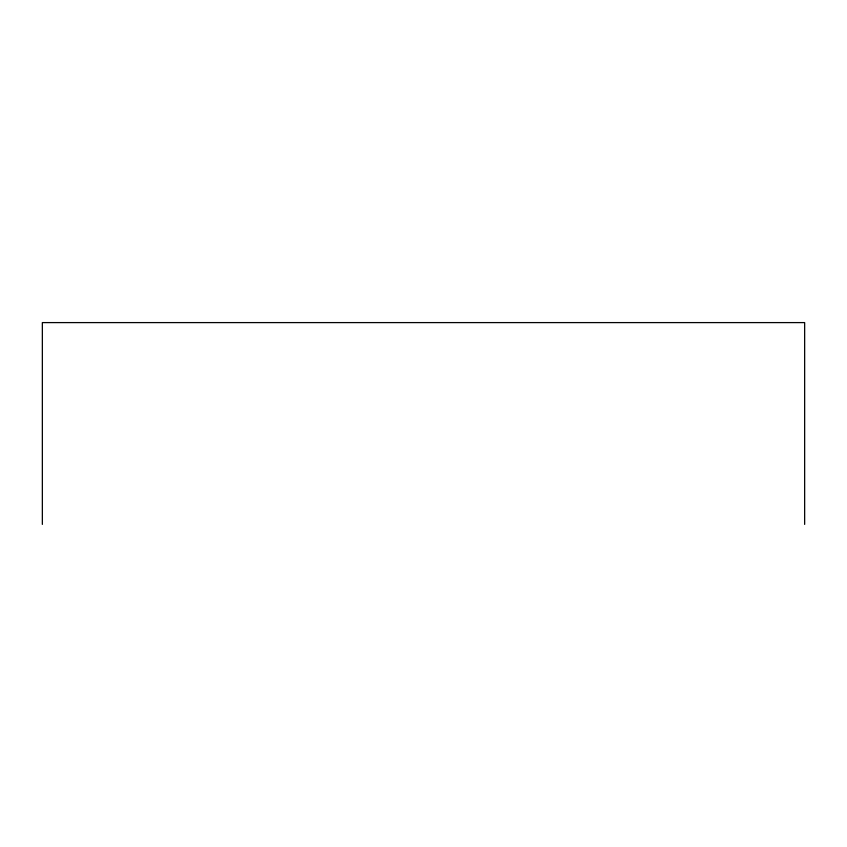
<?xml version="1.0" encoding="UTF-8"?>
<svg xmlns="http://www.w3.org/2000/svg" width="847" height="847" viewBox="0 0 847 847"><rect width="100%" height="100%" fill="white"/><g stroke="black" fill="none" stroke-linecap="round" stroke-linejoin="round"><path stroke-width="1.27" d="M804.65 524.399L804.65 322.601L42.35 322.601L42.35 524.399"/></g></svg>
